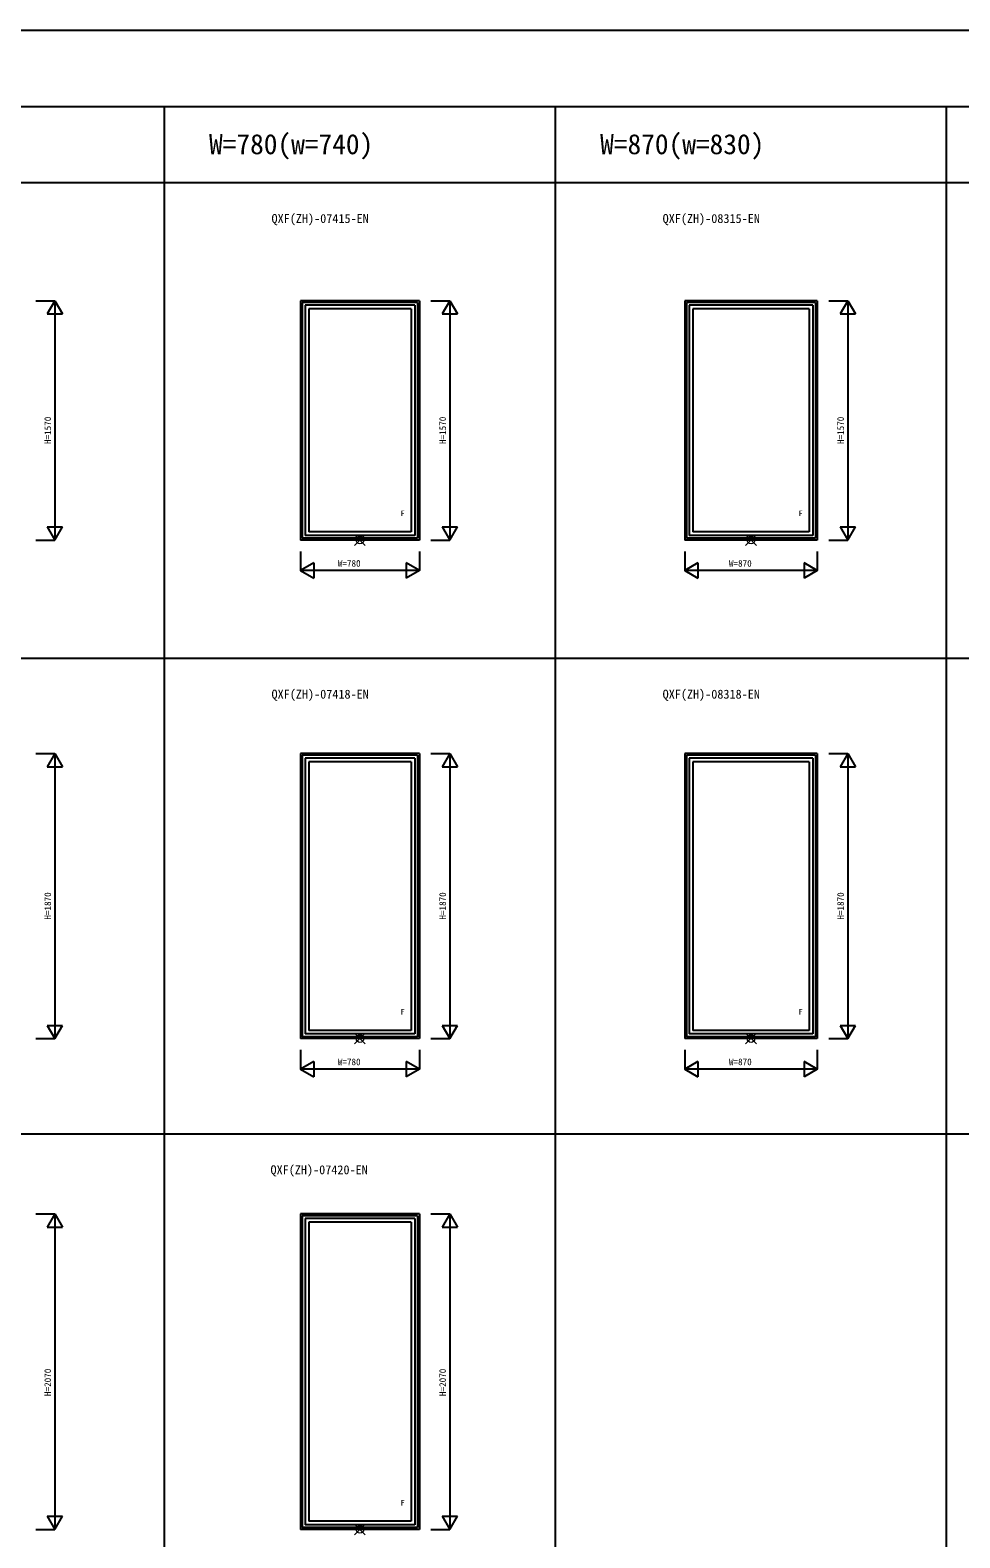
# Model space of a CAD drawing. Units: millimetres, scale not verified. Extents: x -13750 to 13750, y -10000 to 10000.
# Drawn here: x -6431 to -330, y 110 to 10000 of the extents above; entities that cross this region are included whole.
import ezdxf
from ezdxf.enums import TextEntityAlignment as Align

# ---------------------------------------------------------------- set-up
doc = ezdxf.new("R2010")
doc.units = ezdxf.units.MM
doc.header["$LTSCALE"] = 50
for name, color, linetype in [('0-0_0', 3, 'Continuous'), ('0-1_YKK_A1', 4, 'Continuous'), ('0-4_YKK_F1', 7, 'Continuous'), ('0-6_YKK_N1', 2, 'Continuous')]:
    doc.layers.add(name, color=color, linetype=linetype)
doc.layers.add('0-5_YKK_IN', color=1, linetype='Continuous', lineweight=18)
doc.styles.add('ＭＳ ゴシック', font='')
doc.styles.get('ＭＳ ゴシック').set_extended_font_data('MS Gothic')

msp = doc.modelspace()

# ---------------------------------------------------------------- linework, layer by layer
at = {"layer": '0-1_YKK_A1'}
for p, q in [((-3876.9, 8225), (-4656.9, 8225)), ((-4656.9, 8225), (-4656.9, 6655)), ((-3888.9, 8213), (-4644.9, 8213)), ((-4644.9, 8213), (-4644.9, 6667)), ((-3888.9, 8213), (-3888.9, 6667)), ((-3876.9, 8225), (-3876.9, 6655)), ((-1265.3, 8225), (-2135.3, 8225)), ((-2135.3, 8225), (-2135.3, 6655)), ((-1277.3, 8213), (-2123.3, 8213)), ((-2123.3, 8213), (-2123.3, 6667)), ((-1277.3, 8213), (-1277.3, 6667)), ((-1265.3, 8225), (-1265.3, 6655)), ((-3906.9, 8195), (-4626.9, 8195)), ((-4626.9, 8195), (-4626.9, 6685)), ((-3930.9, 8171), (-4602.9, 8171)), ((-4602.9, 8171), (-4602.9, 6709)), ((-3930.9, 8171), (-3930.9, 6709)), ((-3906.9, 8195), (-3906.9, 6685)), ((-1295.3, 8195), (-2105.3, 8195)), ((-2105.3, 8195), (-2105.3, 6685)), ((-1319.3, 8171), (-2081.3, 8171)), ((-2081.3, 8171), (-2081.3, 6709)), ((-1319.3, 8171), (-1319.3, 6709)), ((-1295.3, 8195), (-1295.3, 6685)), ((-3876.9, 6655), (-4656.9, 6655)), ((-3888.9, 6667), (-4644.9, 6667)), ((-3906.9, 6685), (-4626.9, 6685)), ((-3930.9, 6709), (-4602.9, 6709)), ((-1265.3, 6655), (-2135.3, 6655)), ((-1277.3, 6667), (-2123.3, 6667)), ((-1295.3, 6685), (-2105.3, 6685)), ((-1319.3, 6709), (-2081.3, 6709)), ((-3876.9, 5255), (-4656.9, 5255)), ((-4656.9, 5255), (-4656.9, 3385)), ((-3888.9, 5243), (-4644.9, 5243)), ((-4644.9, 5243), (-4644.9, 3397)), ((-3888.9, 5243), (-3888.9, 3397)), ((-3876.9, 5255), (-3876.9, 3385)), ((-1265.3, 5255), (-2135.3, 5255)), ((-2135.3, 5255), (-2135.3, 3385)), ((-1277.3, 5243), (-2123.3, 5243)), ((-2123.3, 5243), (-2123.3, 3397)), ((-1277.3, 5243), (-1277.3, 3397)), ((-1265.3, 5255), (-1265.3, 3385)), ((-3906.9, 5225), (-4626.9, 5225)), ((-4626.9, 5225), (-4626.9, 3415)), ((-3930.9, 5201), (-4602.9, 5201)), ((-4602.9, 5201), (-4602.9, 3439)), ((-3930.9, 5201), (-3930.9, 3439)), ((-3906.9, 5225), (-3906.9, 3415)), ((-1295.3, 5225), (-2105.3, 5225)), ((-2105.3, 5225), (-2105.3, 3415)), ((-1319.3, 5201), (-2081.3, 5201)), ((-2081.3, 5201), (-2081.3, 3439)), ((-1319.3, 5201), (-1319.3, 3439)), ((-1295.3, 5225), (-1295.3, 3415)), ((-3876.9, 3385), (-4656.9, 3385)), ((-3888.9, 3397), (-4644.9, 3397)), ((-3906.9, 3415), (-4626.9, 3415)), ((-3930.9, 3439), (-4602.9, 3439)), ((-1265.3, 3385), (-2135.3, 3385)), ((-1277.3, 3397), (-2123.3, 3397)), ((-1295.3, 3415), (-2105.3, 3415)), ((-1319.3, 3439), (-2081.3, 3439)), ((-3876.9, 2235), (-4656.9, 2235)), ((-4656.9, 2235), (-4656.9, 165)), ((-3888.9, 2223), (-4644.9, 2223)), ((-4644.9, 2223), (-4644.9, 177)), ((-3906.9, 2205), (-4626.9, 2205)), ((-4626.9, 2205), (-4626.9, 195)), ((-3930.9, 2181), (-4602.9, 2181)), ((-4602.9, 2181), (-4602.9, 219)), ((-3930.9, 2181), (-3930.9, 219)), ((-3906.9, 2205), (-3906.9, 195)), ((-3888.9, 2223), (-3888.9, 177)), ((-3876.9, 2235), (-3876.9, 165)), ((-3930.9, 219), (-4602.9, 219)), ((-3876.9, 165), (-4656.9, 165)), ((-3888.9, 177), (-4644.9, 177)), ((-3906.9, 195), (-4626.9, 195))]:
    msp.add_line(p, q, dxfattribs=at)
at = {"layer": '0-4_YKK_F1'}
for p, q in [((-13750, 10000), (13750, 10000)), ((-13750, 9500), (13250, 9500)), ((-5550.2, -10000), (-5550.2, 9500)), ((-2983.6, -10000), (-2983.6, 9500)), ((-417, -10000), (-417, 9500)), ((-13750, 9000), (13250, 9000)), ((-13750, 5880), (13250, 5880)), ((-13750, 2760), (13250, 2760))]:
    msp.add_line(p, q, dxfattribs=at)
at = {"layer": '0-5_YKK_IN'}
for p, q in [((-4302.26, 6690.36), (-4231.54, 6619.64)), ((-4302.26, 6619.64), (-4231.54, 6690.36)), ((-1735.66, 6690.36), (-1664.94, 6619.64)), ((-1735.66, 6619.64), (-1664.94, 6690.36)), ((-4302.26, 3420.36), (-4231.54, 3349.64)), ((-4302.26, 3349.64), (-4231.54, 3420.36)), ((-1735.66, 3420.36), (-1664.94, 3349.64)), ((-1735.66, 3349.64), (-1664.94, 3420.36)), ((-4302.26, 200.36), (-4231.54, 129.64)), ((-4302.26, 129.64), (-4231.54, 200.36))]:
    msp.add_line(p, q, dxfattribs=at)
for centre in [(-4266.9, 6655), (-1700.3, 6655), (-4266.9, 3385), (-1700.3, 3385), (-4266.9, 165)]:
    msp.add_circle(centre, 25, dxfattribs=at)
at = {"layer": '0-6_YKK_N1'}
for p, q in [((-6393.5, 8225), (-6268.5, 8225)), ((-6268.5, 8225), (-6318.5, 8138.4)), ((-6268.5, 8225), (-6218.5, 8138.4)), ((-6268.5, 8225), (-6268.5, 6655)), ((-3801.9, 8225), (-3676.9, 8225)), ((-3676.9, 8225), (-3726.9, 8138.4)), ((-3676.9, 8225), (-3626.9, 8138.4)), ((-3676.9, 8225), (-3676.9, 6655)), ((-1190.3, 8225), (-1065.3, 8225)), ((-1065.3, 8225), (-1115.3, 8138.4)), ((-1065.3, 8225), (-1015.3, 8138.4)), ((-1065.3, 8225), (-1065.3, 6655)), ((-6318.5, 8138.4), (-6218.5, 8138.4)), ((-3726.9, 8138.4), (-3626.9, 8138.4)), ((-1115.3, 8138.4), (-1015.3, 8138.4)), ((-6318.5, 6741.6), (-6268.5, 6655)), ((-6318.5, 6741.6), (-6218.5, 6741.6)), ((-6268.5, 6655), (-6218.5, 6741.6)), ((-3726.9, 6741.6), (-3676.9, 6655)), ((-3726.9, 6741.6), (-3626.9, 6741.6)), ((-3676.9, 6655), (-3626.9, 6741.6)), ((-1115.3, 6741.6), (-1065.3, 6655)), ((-1115.3, 6741.6), (-1015.3, 6741.6)), ((-1065.3, 6655), (-1015.3, 6741.6)), ((-6393.5, 6655), (-6268.5, 6655)), ((-3801.9, 6655), (-3676.9, 6655)), ((-1190.3, 6655), (-1065.3, 6655)), ((-4656.9, 6580), (-4656.9, 6455)), ((-2135.3, 6580), (-2135.3, 6455)), ((-3876.9, 6455), (-4656.9, 6455)), ((-4570.3, 6505), (-4570.3, 6405)), ((-3963.5, 6505), (-3963.5, 6405)), ((-3876.9, 6455), (-3963.5, 6405)), ((-1265.3, 6455), (-2135.3, 6455)), ((-2048.7, 6505), (-2048.7, 6405)), ((-1351.9, 6505), (-1351.9, 6405)), ((-1265.3, 6455), (-1351.9, 6405)), ((-6393.5, 5255), (-6268.5, 5255)), ((-6268.5, 5255), (-6318.5, 5168.4)), ((-6268.5, 5255), (-6218.5, 5168.4)), ((-6268.5, 5255), (-6268.5, 3385)), ((-3801.9, 5255), (-3676.9, 5255)), ((-3676.9, 5255), (-3726.9, 5168.4)), ((-3676.9, 5255), (-3626.9, 5168.4)), ((-3676.9, 5255), (-3676.9, 3385)), ((-1190.3, 5255), (-1065.3, 5255)), ((-1065.3, 5255), (-1115.3, 5168.4)), ((-1065.3, 5255), (-1015.3, 5168.4)), ((-1065.3, 5255), (-1065.3, 3385)), ((-6318.5, 5168.4), (-6218.5, 5168.4)), ((-3726.9, 5168.4), (-3626.9, 5168.4)), ((-1115.3, 5168.4), (-1015.3, 5168.4)), ((-6318.5, 3471.6), (-6268.5, 3385)), ((-6318.5, 3471.6), (-6218.5, 3471.6)), ((-6268.5, 3385), (-6218.5, 3471.6)), ((-3726.9, 3471.6), (-3676.9, 3385)), ((-3726.9, 3471.6), (-3626.9, 3471.6)), ((-3676.9, 3385), (-3626.9, 3471.6)), ((-1115.3, 3471.6), (-1065.3, 3385)), ((-1115.3, 3471.6), (-1015.3, 3471.6)), ((-1065.3, 3385), (-1015.3, 3471.6)), ((-6393.5, 3385), (-6268.5, 3385)), ((-3801.9, 3385), (-3676.9, 3385)), ((-1190.3, 3385), (-1065.3, 3385)), ((-4656.9, 3310), (-4656.9, 3185)), ((-2135.3, 3310), (-2135.3, 3185)), ((-3876.9, 3185), (-4656.9, 3185)), ((-4570.3, 3235), (-4570.3, 3135)), ((-3963.5, 3235), (-3963.5, 3135)), ((-3876.9, 3185), (-3963.5, 3135)), ((-1265.3, 3185), (-2135.3, 3185)), ((-2048.7, 3235), (-2048.7, 3135)), ((-1351.9, 3235), (-1351.9, 3135)), ((-1265.3, 3185), (-1351.9, 3135)), ((-6393.5, 2235), (-6268.5, 2235)), ((-6268.5, 2235), (-6318.5, 2148.4)), ((-6268.5, 2235), (-6218.5, 2148.4)), ((-6268.5, 2235), (-6268.5, 165)), ((-3801.9, 2235), (-3676.9, 2235)), ((-3676.9, 2235), (-3726.9, 2148.4)), ((-3676.9, 2235), (-3626.9, 2148.4)), ((-3676.9, 2235), (-3676.9, 165)), ((-6318.5, 2148.4), (-6218.5, 2148.4)), ((-3726.9, 2148.4), (-3626.9, 2148.4)), ((-6318.5, 251.6), (-6268.5, 165)), ((-6318.5, 251.6), (-6218.5, 251.6)), ((-6268.5, 165), (-6218.5, 251.6)), ((-3726.9, 251.6), (-3676.9, 165)), ((-3726.9, 251.6), (-3626.9, 251.6)), ((-3676.9, 165), (-3626.9, 251.6)), ((-6393.5, 165), (-6268.5, 165)), ((-3801.9, 165), (-3676.9, 165))]:
    msp.add_line(p, q, dxfattribs=at)
for points in [[(-3876.9, 6580), (-3876.9, 6455), (-3963.5, 6505)], [(-1265.3, 6580), (-1265.3, 6455), (-1351.9, 6505)], [(-4570.3, 6505), (-4656.9, 6455), (-4570.3, 6405)], [(-2048.7, 6505), (-2135.3, 6455), (-2048.7, 6405)], [(-3876.9, 3310), (-3876.9, 3185), (-3963.5, 3235)], [(-1265.3, 3310), (-1265.3, 3185), (-1351.9, 3235)], [(-4570.3, 3235), (-4656.9, 3185), (-4570.3, 3135)], [(-2048.7, 3235), (-2135.3, 3185), (-2048.7, 3135)]]:
    msp.add_lwpolyline(points, dxfattribs=at)

# ---------------------------------------------------------------- texts
at = {"layer": '0-0_0', "style": 'ＭＳ ゴシック'}
for s, p in [('W=780(w=740)', (-5256.9, 9146.63)), ('W=870(w=830)', (-2690.3, 9146.63))]:
    msp.add_text(s, height=132, dxfattribs=at).set_placement(p, align=Align.BOTTOM_LEFT)
at = {"layer": '0-0_0', "color": 7, "style": 'ＭＳ ゴシック'}
for s, p in [('QXF(ZH)-07415-EN', (-4846.9, 8717.41)), ('QXF(ZH)-08315-EN', (-2280.3, 8717.41)), ('QXF(ZH)-07418-EN', (-4846.9, 5597.41)), ('QXF(ZH)-08318-EN', (-2280.3, 5597.41)), ('QXF(ZH)-07420-EN', (-4853.57, 2477.41))]:
    msp.add_text(s, height=58.65, dxfattribs=at).set_placement(p, align=Align.BOTTOM_LEFT)
at = {"layer": '0-1_YKK_A1', "style": 'ＭＳ ゴシック'}
for p in [(-3999.57, 6801), (-1387.97, 6801), (-3999.57, 3531), (-1387.97, 3531), (-3999.57, 311)]:
    msp.add_text('F', height=36.66, dxfattribs=at).set_placement(p, align=Align.BOTTOM_LEFT)
at = {"layer": '0-6_YKK_N1', "style": 'ＭＳ ゴシック'}
for s, p in [('H=1570', (-6280.5, 7285)), ('H=1570', (-3688.9, 7285)), ('H=1570', (-1077.3, 7285)), ('H=1870', (-6280.5, 4165)), ('H=1870', (-3688.9, 4165)), ('H=1870', (-1077.3, 4165)), ('H=2070', (-6280.5, 1040)), ('H=2070', (-3688.9, 1040))]:
    msp.add_text(s, height=43.99, rotation=90, dxfattribs=at).set_placement(p, align=Align.BOTTOM_LEFT)
for s, p in [('W=780', (-4411.9, 6467)), ('W=870', (-1845.3, 6467)), ('W=780', (-4411.9, 3197)), ('W=870', (-1845.3, 3197))]:
    msp.add_text(s, height=43.99, dxfattribs=at).set_placement(p, align=Align.BOTTOM_LEFT)

doc.saveas('drawing.dxf')
